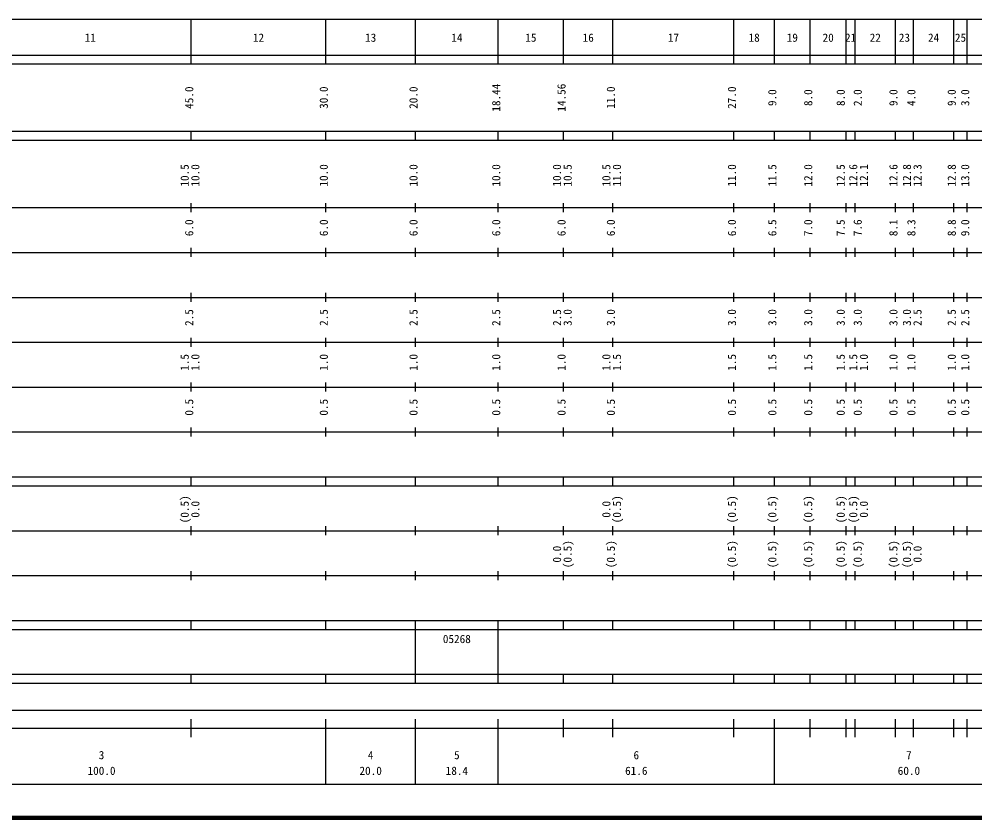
# Model space of a CAD drawing. Units: millimetres on the paper, enlarged 1000 times. Extents: x 40000 to 680000, y 20000 to 380000.
# Drawn here: x 299626 to 512706, y 20000 to 198000 of the extents above; entities that cross this region are included whole.
import ezdxf
from ezdxf.enums import TextEntityAlignment as Align

# ---------------------------------------------------------------- set-up
doc = ezdxf.new("R2010")
doc.units = ezdxf.units.MM
doc.header["$LTSCALE"] = 1000
doc.layers.add('M-TTL', color=2, linetype='Continuous', lineweight=140)
doc.layers.add('M-TTL-BAND', color=7, linetype='Continuous', lineweight=25)
doc.styles.add('ＭＳ ゴシック', font='')
doc.styles.get('ＭＳ ゴシック').set_extended_font_data('MS Gothic')

msp = doc.modelspace()

# ---------------------------------------------------------------- linework, layer by layer
at = {"layer": 'M-TTL'}
msp.add_line((40000, 20000), (680000, 20000), dxfattribs=at)
at = {"layer": 'M-TTL-BAND'}
for p, q in [((68000, 198000), (579000, 198000)), ((338000, 188000), (338000, 198000)), ((368000, 188000), (368000, 198000)), ((388000, 188000), (388000, 198000)), ((406440, 188000), (406440, 198000)), ((421000, 188000), (421000, 198000)), ((432000, 188000), (432000, 198000)), ((459000, 188000), (459000, 198000)), ((468000, 188000), (468000, 198000)), ((476000, 188000), (476000, 198000)), ((484000, 188000), (484000, 198000)), ((486000, 188000), (486000, 198000)), ((495000, 188000), (495000, 198000)), ((499000, 188000), (499000, 198000)), ((508000, 188000), (508000, 198000)), ((511000, 188000), (511000, 198000)), ((40000, 190000), (579000, 190000)), ((40000, 188000), (579000, 188000)), ((40000, 173000), (579000, 173000)), ((338000, 171000), (338000, 173000)), ((368000, 171000), (368000, 173000)), ((388000, 171000), (388000, 173000)), ((406440, 171000), (406440, 173000)), ((421000, 171000), (421000, 173000)), ((432000, 171000), (432000, 173000)), ((459000, 171000), (459000, 173000)), ((468000, 171000), (468000, 173000)), ((476000, 171000), (476000, 173000)), ((484000, 171000), (484000, 173000)), ((486000, 171000), (486000, 173000)), ((495000, 171000), (495000, 173000)), ((499000, 171000), (499000, 173000)), ((508000, 171000), (508000, 173000)), ((511000, 171000), (511000, 173000)), ((40000, 171000), (579000, 171000)), ((40000, 156000), (579000, 156000)), ((338000, 155000), (338000, 157000)), ((368000, 155000), (368000, 157000)), ((388000, 155000), (388000, 157000)), ((406440, 155000), (406440, 157000)), ((421000, 155000), (421000, 157000)), ((432000, 155000), (432000, 157000)), ((459000, 155000), (459000, 157000)), ((468000, 155000), (468000, 157000)), ((476000, 155000), (476000, 157000)), ((484000, 155000), (484000, 157000)), ((486000, 155000), (486000, 157000)), ((495000, 155000), (495000, 157000)), ((499000, 155000), (499000, 157000)), ((508000, 155000), (508000, 157000)), ((511000, 155000), (511000, 157000)), ((46000, 146000), (579000, 146000)), ((338000, 145000), (338000, 147000)), ((368000, 145000), (368000, 147000)), ((388000, 145000), (388000, 147000)), ((406440, 145000), (406440, 147000)), ((421000, 145000), (421000, 147000)), ((432000, 145000), (432000, 147000)), ((459000, 145000), (459000, 147000)), ((468000, 145000), (468000, 147000)), ((476000, 145000), (476000, 147000)), ((484000, 145000), (484000, 147000)), ((486000, 145000), (486000, 147000)), ((495000, 145000), (495000, 147000)), ((499000, 145000), (499000, 147000)), ((508000, 145000), (508000, 147000)), ((511000, 145000), (511000, 147000)), ((338000, 135000), (338000, 137000)), ((368000, 135000), (368000, 137000)), ((388000, 135000), (388000, 137000)), ((406440, 135000), (406440, 137000)), ((421000, 135000), (421000, 137000)), ((432000, 135000), (432000, 137000)), ((459000, 135000), (459000, 137000)), ((468000, 135000), (468000, 137000)), ((476000, 135000), (476000, 137000)), ((484000, 135000), (484000, 137000)), ((486000, 135000), (486000, 137000)), ((495000, 135000), (495000, 137000)), ((499000, 135000), (499000, 137000)), ((508000, 135000), (508000, 137000)), ((511000, 135000), (511000, 137000)), ((52000, 136000), (579000, 136000)), ((46000, 126000), (579000, 126000)), ((338000, 125000), (338000, 127000)), ((368000, 125000), (368000, 127000)), ((388000, 125000), (388000, 127000)), ((406440, 125000), (406440, 127000)), ((421000, 125000), (421000, 127000)), ((432000, 125000), (432000, 127000)), ((459000, 125000), (459000, 127000)), ((468000, 125000), (468000, 127000)), ((476000, 125000), (476000, 127000)), ((484000, 125000), (484000, 127000)), ((486000, 125000), (486000, 127000)), ((495000, 125000), (495000, 127000)), ((499000, 125000), (499000, 127000)), ((508000, 125000), (508000, 127000)), ((511000, 125000), (511000, 127000)), ((52000, 116000), (579000, 116000)), ((338000, 115000), (338000, 117000)), ((368000, 115000), (368000, 117000)), ((388000, 115000), (388000, 117000)), ((406440, 115000), (406440, 117000)), ((421000, 115000), (421000, 117000)), ((432000, 115000), (432000, 117000)), ((459000, 115000), (459000, 117000)), ((468000, 115000), (468000, 117000)), ((476000, 115000), (476000, 117000)), ((484000, 115000), (484000, 117000)), ((486000, 115000), (486000, 117000)), ((495000, 115000), (495000, 117000)), ((499000, 115000), (499000, 117000)), ((508000, 115000), (508000, 117000)), ((511000, 115000), (511000, 117000)), ((338000, 105000), (338000, 107000)), ((368000, 105000), (368000, 107000)), ((388000, 105000), (388000, 107000)), ((406440, 105000), (406440, 107000)), ((421000, 105000), (421000, 107000)), ((432000, 105000), (432000, 107000)), ((459000, 105000), (459000, 107000)), ((468000, 105000), (468000, 107000)), ((476000, 105000), (476000, 107000)), ((484000, 105000), (484000, 107000)), ((486000, 105000), (486000, 107000)), ((495000, 105000), (495000, 107000)), ((499000, 105000), (499000, 107000)), ((508000, 105000), (508000, 107000)), ((511000, 105000), (511000, 107000)), ((46000, 106000), (579000, 106000)), ((40000, 96000), (579000, 96000)), ((338000, 94000), (338000, 96000)), ((368000, 94000), (368000, 96000)), ((388000, 94000), (388000, 96000)), ((406440, 94000), (406440, 96000)), ((421000, 94000), (421000, 96000)), ((432000, 94000), (432000, 96000)), ((459000, 94000), (459000, 96000)), ((468000, 94000), (468000, 96000)), ((476000, 94000), (476000, 96000)), ((484000, 94000), (484000, 96000)), ((486000, 94000), (486000, 96000)), ((495000, 94000), (495000, 96000)), ((499000, 94000), (499000, 96000)), ((508000, 94000), (508000, 96000)), ((511000, 94000), (511000, 96000)), ((40000, 94000), (579000, 94000)), ((49000, 84000), (579000, 84000)), ((338000, 83000), (338000, 85000)), ((368000, 83000), (368000, 85000)), ((388000, 83000), (388000, 85000)), ((406440, 83000), (406440, 85000)), ((421000, 83000), (421000, 85000)), ((432000, 83000), (432000, 85000)), ((459000, 83000), (459000, 85000)), ((468000, 83000), (468000, 85000)), ((476000, 83000), (476000, 85000)), ((484000, 83000), (484000, 85000)), ((486000, 83000), (486000, 85000)), ((495000, 83000), (495000, 85000)), ((499000, 83000), (499000, 85000)), ((508000, 83000), (508000, 85000)), ((511000, 83000), (511000, 85000)), ((338000, 73000), (338000, 75000)), ((368000, 73000), (368000, 75000)), ((388000, 73000), (388000, 75000)), ((406440, 73000), (406440, 75000)), ((421000, 73000), (421000, 75000)), ((432000, 73000), (432000, 75000)), ((459000, 73000), (459000, 75000)), ((468000, 73000), (468000, 75000)), ((476000, 73000), (476000, 75000)), ((484000, 73000), (484000, 75000)), ((486000, 73000), (486000, 75000)), ((495000, 73000), (495000, 75000)), ((499000, 73000), (499000, 75000)), ((508000, 73000), (508000, 75000)), ((511000, 73000), (511000, 75000)), ((40000, 74000), (579000, 74000)), ((40000, 64000), (579000, 64000)), ((338000, 62000), (338000, 64000)), ((368000, 62000), (368000, 64000)), ((388000, 62000), (388000, 64000)), ((406440, 62000), (406440, 64000)), ((421000, 62000), (421000, 64000)), ((432000, 62000), (432000, 64000)), ((459000, 62000), (459000, 64000)), ((468000, 62000), (468000, 64000)), ((476000, 62000), (476000, 64000)), ((484000, 62000), (484000, 64000)), ((486000, 62000), (486000, 64000)), ((495000, 62000), (495000, 64000)), ((499000, 62000), (499000, 64000)), ((508000, 62000), (508000, 64000)), ((511000, 62000), (511000, 64000)), ((40000, 62000), (579000, 62000)), ((388000, 52000), (388000, 62000)), ((406440, 52000), (406440, 62000)), ((40000, 52000), (579000, 52000)), ((338000, 50000), (338000, 52000)), ((368000, 50000), (368000, 52000)), ((388000, 50000), (388000, 52000)), ((406440, 50000), (406440, 52000)), ((421000, 50000), (421000, 52000)), ((432000, 50000), (432000, 52000)), ((459000, 50000), (459000, 52000)), ((468000, 50000), (468000, 52000)), ((476000, 50000), (476000, 52000)), ((484000, 50000), (484000, 52000)), ((486000, 50000), (486000, 52000)), ((495000, 50000), (495000, 52000)), ((499000, 50000), (499000, 52000)), ((508000, 50000), (508000, 52000)), ((511000, 50000), (511000, 52000)), ((40000, 50000), (579000, 50000)), ((71000, 44000), (525000, 44000)), ((338000, 38000), (338000, 42000)), ((368000, 27500), (368000, 42000)), ((388000, 27500), (388000, 42000)), ((406440, 27500), (406440, 42000)), ((421000, 38000), (421000, 42000)), ((432000, 38000), (432000, 42000)), ((459000, 38000), (459000, 42000)), ((468000, 27500), (468000, 42000)), ((476000, 38000), (476000, 42000)), ((484000, 38000), (484000, 42000)), ((486000, 38000), (486000, 42000)), ((495000, 38000), (495000, 42000)), ((499000, 38000), (499000, 42000)), ((508000, 38000), (508000, 42000)), ((511000, 38000), (511000, 42000)), ((40000, 40000), (579000, 40000)), ((68000, 27500), (579000, 27500))]:
    msp.add_line(p, q, dxfattribs=at)

# ---------------------------------------------------------------- texts
at = {"layer": 'M-TTL-BAND', "style": 'ＭＳ ゴシック'}
for s, p in [('11', (315500, 192405)), ('12', (353000, 192405)), ('13', (378000, 192405)), ('14', (397220, 192405)), ('15', (413720, 192405)), ('16', (426500, 192405)), ('17', (445500, 192405)), ('18', (463500, 192405)), ('19', (472000, 192405)), ('20', (480000, 192405)), ('21', (485000, 192405)), ('22', (490500, 192405)), ('23', (497000, 192405)), ('24', (503500, 192405)), ('25', (509500, 192405)), ('3', (318000, 32523)), ('4', (378000, 32523)), ('5', (397220, 32523)), ('6', (437220, 32523)), ('7', (498000, 32523)), ('100.0', (318000, 29033)), ('20.0', (378000, 29033)), ('18.4', (397220, 29033)), ('61.6', (437220, 29033)), ('60.0', (498000, 29033))]:
    msp.add_text(s, height=1833, dxfattribs=at).set_placement(p, align=Align.BOTTOM_CENTER)
for s, p in [('18.44', (407440, 180500)), ('14.56', (422000, 180500)), ('45.0', (339000, 180500)), ('30.0', (369000, 180500)), ('20.0', (389000, 180500)), ('11.0', (433000, 180500)), ('27.0', (460000, 180500)), ('9.0', (469000, 180500)), ('8.0', (477000, 180500)), ('8.0', (484250, 180500)), ('2.0', (488039, 180500)), ('9.0', (496000, 180500)), ('4.0', (500000, 180500)), ('9.0', (509000, 180500)), ('3.0', (512000, 180500)), ('10.5', (338000, 163174)), ('10.0', (340370, 163174)), ('10.0', (369000, 163174)), ('10.0', (389000, 163174)), ('10.0', (407440, 163174)), ('10.0', (421000, 163174)), ('10.5', (423370, 163174)), ('10.5', (432000, 163174)), ('11.0', (434370, 163174)), ('11.0', (460000, 163174)), ('11.5', (469000, 163174)), ('12.0', (477000, 163174)), ('12.5', (484250, 163174)), ('12.6', (487039, 163174)), ('12.1', (489409, 163174)), ('12.6', (496000, 163174)), ('12.8', (499000, 163174)), ('12.3', (501370, 163174)), ('12.8', (509000, 163174)), ('13.0', (512000, 163174)), ('6.0', (339000, 151500)), ('6.0', (369000, 151500)), ('6.0', (389000, 151500)), ('6.0', (407440, 151500)), ('6.0', (422000, 151500)), ('6.0', (433000, 151500)), ('6.0', (460000, 151500)), ('6.5', (469000, 151500)), ('7.0', (477000, 151500)), ('7.5', (484250, 151500)), ('7.6', (488039, 151500)), ('8.1', (496000, 151500)), ('8.3', (500000, 151500)), ('8.8', (509000, 151500)), ('9.0', (512000, 151500)), ('2.5', (339000, 131500)), ('2.5', (369000, 131500)), ('2.5', (389000, 131500)), ('2.5', (407440, 131500)), ('2.5', (421000, 131500)), ('3.0', (423370, 131500)), ('3.0', (433000, 131500)), ('3.0', (460000, 131500)), ('3.0', (469000, 131500)), ('3.0', (477000, 131500)), ('3.0', (484250, 131500)), ('3.0', (488039, 131500)), ('3.0', (496000, 131500)), ('3.0', (499000, 131500)), ('2.5', (501370, 131500)), ('2.5', (509000, 131500)), ('2.5', (512000, 131500)), ('1.5', (338000, 121500)), ('1.0', (340370, 121500)), ('1.0', (369000, 121500)), ('1.0', (389000, 121500)), ('1.0', (407440, 121500)), ('1.0', (422000, 121500)), ('1.0', (432000, 121500)), ('1.5', (434370, 121500)), ('1.5', (460000, 121500)), ('1.5', (469000, 121500)), ('1.5', (477000, 121500)), ('1.5', (484250, 121500)), ('1.5', (487039, 121500)), ('1.0', (489409, 121500)), ('1.0', (496000, 121500)), ('1.0', (500000, 121500)), ('1.0', (509000, 121500)), ('1.0', (512000, 121500)), ('0.5', (339000, 111500)), ('0.5', (369000, 111500)), ('0.5', (389000, 111500)), ('0.5', (407440, 111500)), ('0.5', (422000, 111500)), ('0.5', (433000, 111500)), ('0.5', (460000, 111500)), ('0.5', (469000, 111500)), ('0.5', (477000, 111500)), ('0.5', (484250, 111500)), ('0.5', (488039, 111500)), ('0.5', (496000, 111500)), ('0.5', (500000, 111500)), ('0.5', (509000, 111500)), ('0.5', (512000, 111500)), ('(0.5)', (338000, 88764)), ('0.0', (340370, 88764)), ('0.0', (432000, 88764)), ('(0.5)', (434370, 88764)), ('(0.5)', (460000, 88764)), ('(0.5)', (469000, 88764)), ('(0.5)', (477000, 88764)), ('(0.5)', (484250, 88764)), ('(0.5)', (487039, 88764)), ('0.0', (489409, 88764)), ('(0.5)', (423370, 78764)), ('(0.5)', (433000, 78764)), ('(0.5)', (460000, 78764)), ('(0.5)', (469000, 78764)), ('(0.5)', (477000, 78764)), ('(0.5)', (484250, 78764)), ('(0.5)', (488039, 78764)), ('(0.5)', (496000, 78764)), ('(0.5)', (499000, 78764)), ('0.0', (421000, 78764)), ('0.0', (501370, 78764))]:
    msp.add_text(s, height=1833, rotation=90, dxfattribs=at).set_placement(p, align=Align.BOTTOM_CENTER)
msp.add_text('05268', height=1833, dxfattribs=at).set_placement((394095, 58405), align=Align.BOTTOM_LEFT)

doc.saveas('drawing.dxf')
